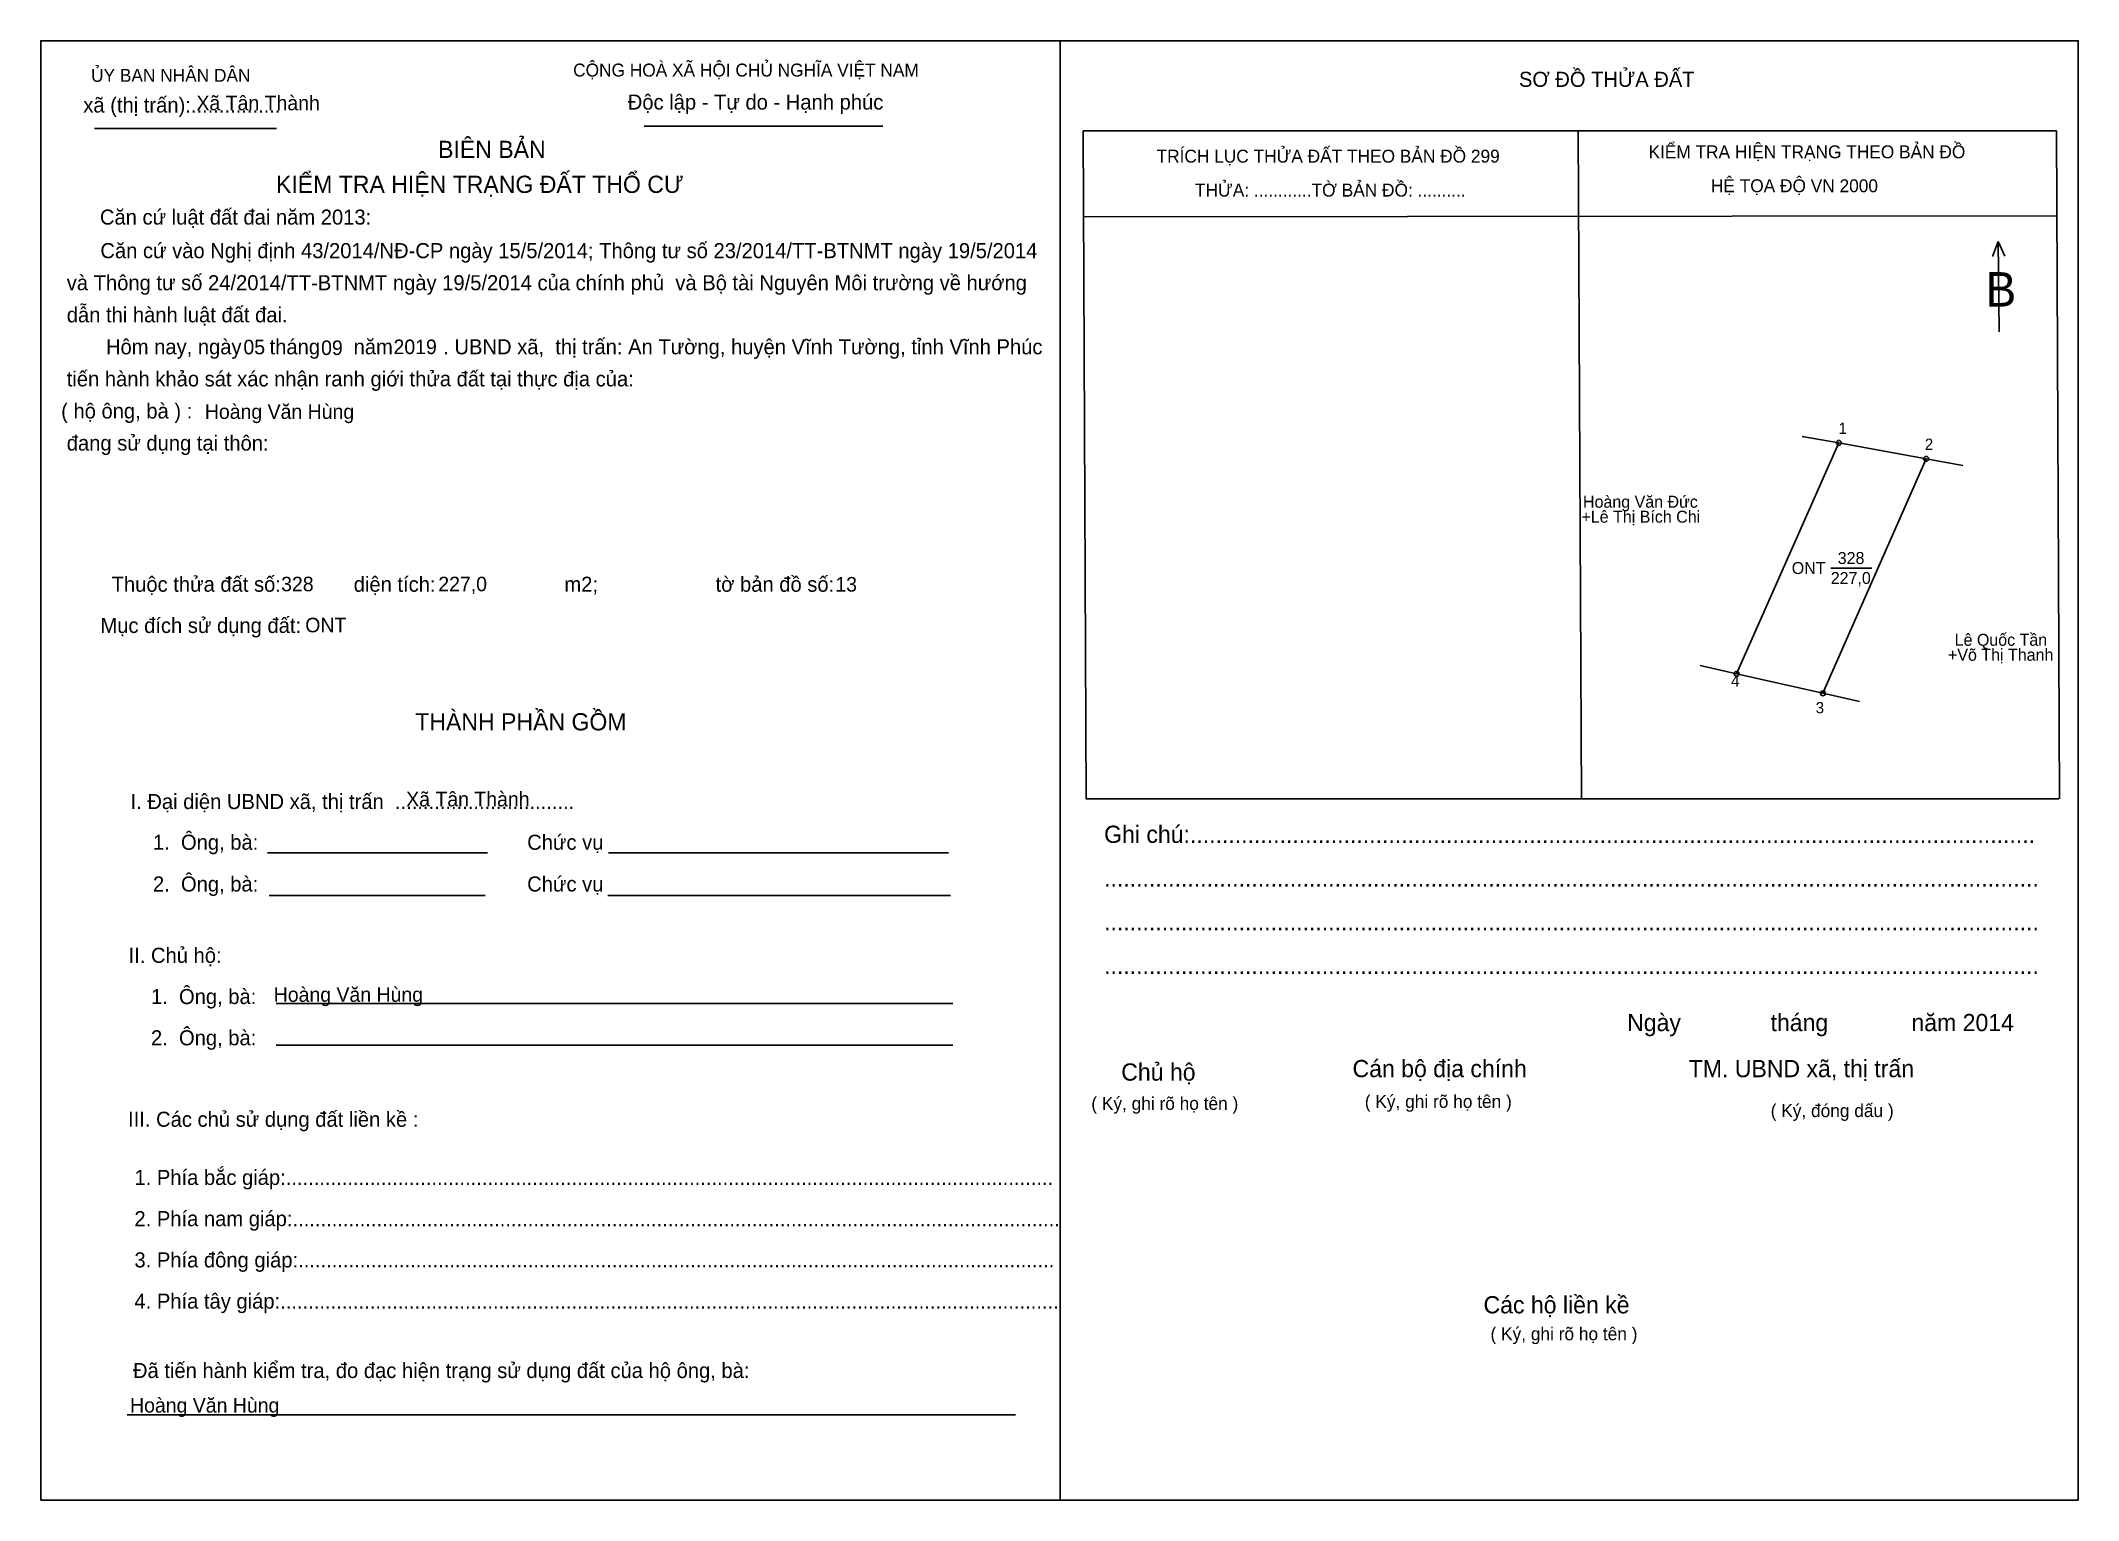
# Model space of a CAD drawing. Extents: x 540427 to 540634, y 1835242 to 1835391.
import ezdxf

# ---------------------------------------------------------------- set-up
doc = ezdxf.new("R2010")
doc.units = 0
for name, color, linetype in [('bbhtNoiDung', 7, 'Continuous'), ('bbhtTemplate', 7, 'Continuous'), ('CanhThua', 7, 'Continuous'), ('MocDinhThua', 7, 'Continuous'), ('NhanDiaChinhThua', 7, 'Continuous'), ('NhanTuCan', 7, 'Continuous'), ('RauThua', 7, 'Continuous'), ('SoHieuDinhThua', 7, 'Continuous')]:
    doc.layers.add(name, color=color, linetype=linetype)

msp = doc.modelspace()

# ---------------------------------------------------------------- linework, layer by layer
at = {"layer": 'bbhtTemplate'}
for p, q in [((540432.59, 1835381.65), (540451.07, 1835381.65)), ((540488.43, 1835381.9), (540512.69, 1835381.9)), ((540583.32, 1835381.41), (540583.66, 1835313.53)), ((540533.04, 1835372.68), (540631.92, 1835372.78)), ((540626, 1835370.17), (540625.41, 1835368.64)), ((540626, 1835370.17), (540626.69, 1835368.69)), ((540626, 1835370.17), (540626.1, 1835361)), ((540450.14, 1835308.06), (540472.51, 1835308.06)), ((540484.79, 1835308.06), (540519.34, 1835308.06)), ((540450.33, 1835303.72), (540472.27, 1835303.72)), ((540484.74, 1835303.72), (540519.54, 1835303.72)), ((540451.02, 1835292.73), (540519.78, 1835292.73)), ((540451.02, 1835288.49), (540519.78, 1835288.49)), ((540435.89, 1835250.93), (540526.14, 1835250.93))]:
    msp.add_line(p, q, dxfattribs=at)
for points in [[(540427.12, 1835242.26), (540427.12, 1835390.57), (540530.68, 1835390.57), (540530.68, 1835242.26)], [(540634.14, 1835242.26), (540634.14, 1835390.57), (540530.68, 1835390.57), (540530.68, 1835242.26)]]:
    msp.add_lwpolyline(points, close=True, dxfattribs=at)
for points in [[(540533.34, 1835313.53), (540533.04, 1835381.41), (540631.92, 1835381.41), (540632.22, 1835313.53)], [(540632.17, 1835313.53), (540533.29, 1835313.53)]]:
    msp.add_lwpolyline(points, dxfattribs=at)
at = {"layer": 'CanhThua'}
for p, q in [((540599.43, 1835326.24), (540609.81, 1835349.71)), ((540609.81, 1835349.71), (540618.68, 1835348.09)), ((540618.68, 1835348.09), (540608.2, 1835324.26)), ((540608.2, 1835324.26), (540599.43, 1835326.24))]:
    msp.add_line(p, q, dxfattribs=at)
at = {"layer": 'MocDinhThua'}
for centre in [(540609.81, 1835349.71), (540618.68, 1835348.09), (540599.43, 1835326.24), (540608.2, 1835324.26)]:
    msp.add_circle(centre, 0.25, dxfattribs=at)
at = {"layer": 'NhanDiaChinhThua'}
msp.add_line((540608.99, 1835336.99), (540613.16, 1835336.99), dxfattribs=at)
at = {"layer": 'RauThua'}
for p, q in [((540609.81, 1835349.71), (540606.07, 1835350.37)), ((540618.68, 1835348.09), (540622.42, 1835347.41)), ((540599.43, 1835326.24), (540595.72, 1835327.08)), ((540608.2, 1835324.26), (540611.9, 1835323.43))]:
    msp.add_line(p, q, dxfattribs=at)

# ---------------------------------------------------------------- texts
at = {"layer": 'bbhtNoiDung'}
for s, height, p in [('Xã Tân Thành', 1.4787, (540442.94, 1835383.51)), ('05', 1.479, (540447.71, 1835358.71)), ('09', 1.479, (540455.6, 1835358.64)), ('2019', 1.479, (540462.96, 1835358.73)), ('Hoàng Văn Hùng', 1.4787, (540443.79, 1835352.15)), ('328', 1.479, (540451.54, 1835334.63)), ('227,0', 1.479, (540467.51, 1835334.63)), ('13', 1.479, (540507.85, 1835334.6)), ('ONT', 1.479, (540453.99, 1835330.46)), ('Xã Tân Thành', 1.4787, (540464.25, 1835312.77)), ('Hoàng Văn Hùng', 1.4787, (540450.79, 1835292.91)), ('Hoàng Văn Hùng', 1.4787, (540436.19, 1835251.17))]:
    msp.add_text(s, height=height, dxfattribs=at).set_placement(p)
at = {"layer": 'bbhtTemplate'}
for s, height, p in [('ỦY BAN NHÂN DÂN', 1.3131, (540432.23, 1835386.4)), ('CỘNG HOÀ XÃ HỘI CHỦ NGHĨA VIỆT NAM', 1.3131, (540481.21, 1835386.94)), ('SƠ ĐỒ THỬA ĐẤT', 1.5319, (540577.31, 1835385.89)), ('xã (thị trấn):................', 1.5319, (540431.44, 1835383.28)), ('Độc lập - Tự do - Hạnh phúc', 1.5319, (540486.76, 1835383.58)), ('BIÊN BẢN', 1.751, (540467.49, 1835378.66)), ('TRÍCH LỤC THỬA ĐẤT THEO BẢN ĐỒ 299', 1.3131, (540540.49, 1835378.19)), ('KIỂM TRA HIỆN TRẠNG THEO BẢN ĐỒ', 1.3131, (540590.47, 1835378.63)), ('KIỂM TRA HIỆN TRẠNG ĐẤT THỔ CƯ', 1.7509, (540451.02, 1835375.11)), ('        THỬA: ............TỜ BẢN ĐỒ: ..........', 1.3131, (540540.49, 1835374.74)), ('             HỆ TỌA ĐỘ VN 2000', 1.3131, (540590.47, 1835375.18)), ('Căn cứ luật đất đai năm 2013:', 1.5319, (540433.13, 1835371.89)), ('       Căn cứ vào Nghị định 43/2014/NĐ-CP ngày 15/5/2014; Thông tư số 23/2014/TT-BTNMT ngày 19/5/2014', 1.53187, (540429.19, 1835368.48)), (' và Thông tư số 24/2014/TT-BTNMT ngày 19/5/2014 của chính phủ  và Bộ tài Nguyên Môi trường về hướng', 1.5319, (540429.19, 1835365.22)), ('B', 3.5, (540624.72, 1835363.56)), (' dẫn thi hành luật đất đai.', 1.5319, (540429.19, 1835361.96)), ('        Hôm nay, ngày     tháng      năm         . UBND xã,  thị trấn: An Tường, huyện Vĩnh Tường, tỉnh Vĩnh Phúc', 1.53187, (540429.19, 1835358.71)), (' tiến hành khảo sát xác nhận ranh giới thửa đất tại thực địa của:', 1.5319, (540429.19, 1835355.45)), ('( hộ ông, bà ) :', 1.5319, (540429.19, 1835352.19)), (' đang sử dụng tại thôn:', 1.5319, (540429.19, 1835348.93)), ('  Thuộc thửa đất số:             diện tích:                       m2;                     tờ bản đồ số:', 1.53187, (540433.18, 1835334.58)), ('Mục đích sử dụng đất:', 1.5319, (540433.18, 1835330.39)), ('THÀNH PHẦN GỒM', 1.7509, (540465.17, 1835320.49)), ('I. Đại diện UBND xã, thị trấn  ................................', 1.5319, (540436.24, 1835312.5)), ('    1.  Ông, bà:                                                Chức vụ', 1.5319, (540436.24, 1835308.36)), ('Ghi chú:....................................................................................................................................', 1.7509, (540535.16, 1835309.06)), ('    2.  Ông, bà:                                                Chức vụ', 1.5319, (540436.24, 1835304.12)), ('..................................................................................................................................................', 1.7509, (540535.16, 1835304.62)), ('..................................................................................................................................................', 1.7509, (540535.16, 1835300.19)), ('II. Chủ hộ:', 1.5319, (540436.04, 1835296.87)), ('..................................................................................................................................................', 1.7509, (540535.16, 1835295.75)), ('    1.  Ông, bà:', 1.5319, (540436.04, 1835292.68)), ('Ngày              tháng             năm 2014', 1.7509, (540588.3, 1835289.93)), ('    2.  Ông, bà:', 1.5319, (540436.04, 1835288.49)), ('Chủ hộ', 1.751, (540536.9, 1835284.9)), ('Cán bộ địa chính', 1.7509, (540560.4, 1835285.25)), ('TM. UBND xã, thị trấn', 1.7509, (540594.56, 1835285.25)), ('( Ký, ghi rõ họ tên )', 1.3131, (540533.86, 1835281.93)), ('( Ký, ghi rõ họ tên )', 1.3131, (540561.65, 1835282.13)), ('( Ký, đóng dấu )', 1.3131, (540602.89, 1835281.2)), ('III. Các chủ sử dụng đất liền kề :', 1.5319, (540435.99, 1835280.21)), ('    1. Phía bắc giáp:.........................................................................................................................................', 1.53187, (540434.36, 1835274.3)), ('    2. Phía nam giáp:.........................................................................................................................................', 1.53187, (540434.36, 1835270.11)), ('    3. Phía đông giáp:.......................................................................................................................................', 1.53187, (540434.36, 1835265.92)), ('    4. Phía tây giáp:...........................................................................................................................................', 1.53187, (540434.36, 1835261.73)), ('Các hộ liền kề', 1.7509, (540573.71, 1835261.25)), ('( Ký, ghi rõ họ tên )', 1.3131, (540574.42, 1835258.52)), ('    Đã tiến hành kiểm tra, đo đạc hiện trạng sử dụng đất của hộ ông, bà:', 1.5319, (540434.21, 1835254.68))]:
    msp.add_text(s, height=height, dxfattribs=at).set_placement(p)
at = {"layer": 'NhanDiaChinhThua'}
for s, p in [('328', (540609.7, 1835337.4)), ('ONT', (540605.03, 1835336.38)), ('227,0', (540608.99, 1835335.37))]:
    msp.add_text(s, height=1.216, dxfattribs=at).set_placement(p)
at = {"layer": 'NhanTuCan'}
for s, p in [('Hoàng Văn Đức', (540583.82, 1835343.12)), ('+Lê Thị Bích Chi', (540583.66, 1835341.6)), ('Lê Quốc Tần', (540621.58, 1835329.09)), ('+Võ Thị Thanh', (540620.9, 1835327.57))]:
    msp.add_text(s, height=1.2159, dxfattribs=at).set_placement(p)
at = {"layer": 'SoHieuDinhThua'}
for s, p in [('1', (540609.78, 1835350.62)), ('2', (540618.55, 1835349)), ('4', (540598.86, 1835324.94)), ('3', (540607.46, 1835322.23))]:
    msp.add_text(s, height=1.14, dxfattribs=at).set_placement(p)

doc.saveas('drawing.dxf')
